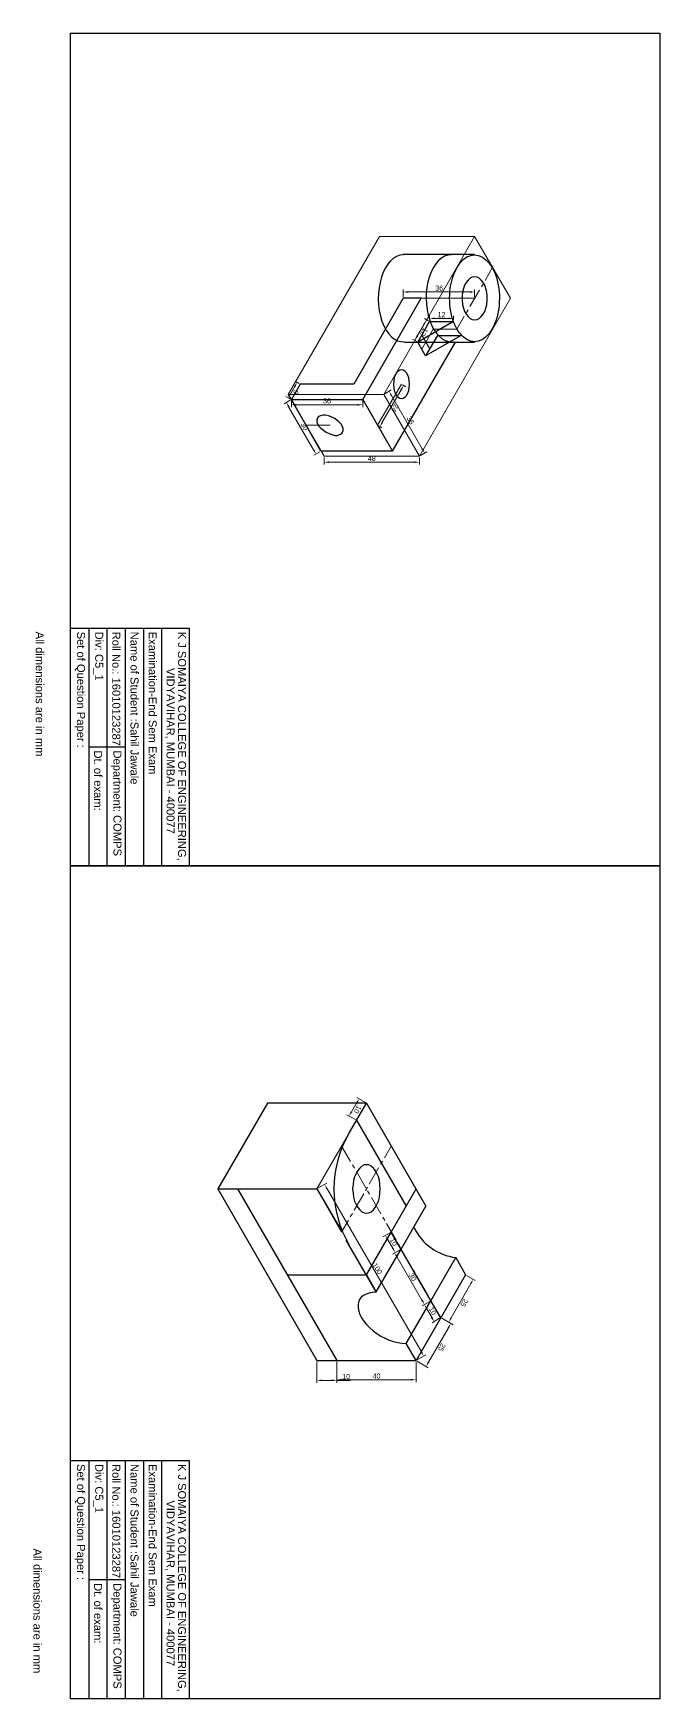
# Model space of a CAD drawing. Header units: millimetres. Extents: x -11.5 to 4.3, y 1.3 to 11.5.
# Drawn here: x 1.16 to 4.26, y 3.23 to 11.47 of the extents above; entities that cross this region are included whole.
import ezdxf

# ---------------------------------------------------------------- set-up
doc = ezdxf.new("R2010")
doc.units = ezdxf.units.MM
for name, color, linetype in [('PDF_Geometry', 7, 'Continuous'), ('PDF_Solid Fills', 7, 'Continuous'), ('PDF_Text', 7, 'Continuous')]:
    doc.layers.add(name, color=color, linetype=linetype)
doc.styles.add('PDF F1', font='arial.ttf')

msp = doc.modelspace()

# ---------------------------------------------------------------- linework, layer by layer
at = {"layer": 'PDF_Geometry', "lineweight": 25}
for points in [[(4.2567, 11.4733), (4.2567, 7.3517), (1.3433, 7.3517), (1.3433, 11.4733)], [(4.2567, 7.3517), (4.2567, 3.23), (1.3433, 3.23), (1.3433, 7.3517)]]:
    msp.add_lwpolyline(points, close=True, dxfattribs=at)
at = {"layer": 'PDF_Geometry', "lineweight": 9}
for points in [[(3.3417, 10.4683), (2.8717, 10.4683), (2.42, 9.685), (2.8917, 9.685), (3.0683, 9.38), (3.5183, 10.1617), (3.3417, 10.4683), (2.8917, 9.685)], [(3.43, 10.315), (3.3933, 10.25)], [(3.385, 10.235), (3.375, 10.2183)], [(2.9883, 10.1683), (2.9883, 10.205)], [(3.3417, 10.1617), (2.9883, 10.1617)], [(3.3183, 10.1933), (3.0133, 10.1933)], [(3.365, 10.2017), (3.3183, 10.1217)], [(3.3417, 10.1683), (3.3417, 10.205)], [(3.29, 10.0733), (3.2533, 10.0083), (3.1367, 10.0083), (3.08, 9.91)], [(3.1133, 10.05), (3.0933, 10.0617)], [(3.1183, 10.0533), (3.1183, 10.075)], [(3.2117, 10.0617), (3.1433, 10.0617)], [(3.2367, 10.0533), (3.2367, 10.075)], [(3.31, 10.105), (3.3, 10.0883)], [(3.0917, 10.0333), (3.0567, 9.975)], [(3.1, 9.945), (3.12, 9.9117), (3.08, 9.98), (3.1183, 10.0467)], [(3.12, 9.9117), (3.1583, 9.9783)], [(3.055, 9.9483), (3.035, 9.96)], [(2.4733, 9.74), (2.4533, 9.7517)], [(2.8617, 9.5333), (2.98, 9.7367)], [(2.985, 9.7333), (3.0017, 9.7233)], [(2.43, 9.6567), (2.4, 9.64)], [(2.43, 9.6633), (2.4083, 9.675)], [(3.0683, 9.38), (2.5967, 9.38), (2.42, 9.685), (2.435, 9.66)], [(2.4317, 9.69), (2.4517, 9.725)], [(2.435, 9.655), (2.435, 9.6233)], [(2.7883, 9.655), (2.7883, 9.6233)], [(2.885, 9.5483), (2.9783, 9.7083)], [(2.8967, 9.6883), (2.9283, 9.7083)], [(2.93, 9.68), (3.0817, 9.4167)], [(2.4217, 9.625), (2.545, 9.4117)], [(2.7633, 9.635), (2.46, 9.635)], [(2.5083, 9.5333), (2.6267, 9.5333)], [(2.8667, 9.53), (2.8833, 9.52)], [(2.5767, 9.4017), (2.5467, 9.385)], [(3.0733, 9.3833), (3.105, 9.4017)], [(2.5967, 9.3733), (2.5967, 9.3383)], [(3.0433, 9.35), (2.6217, 9.35)], [(3.0683, 9.3733), (3.0683, 9.3383)], [(2.8017, 6.1817), (2.7583, 6.205)], [(2.7183, 5.5983), (2.6833, 5.54), (2.5617, 5.7533), (2.8067, 6.1783), (2.9283, 5.965), (2.895, 5.9067)], [(2.7517, 6.0967), (2.71, 6.12)], [(2.7567, 6.1783), (2.7333, 6.135)], [(2.7283, 5.8883), (2.6833, 5.965)], [(2.7467, 5.8567), (2.7383, 5.8717)], [(2.8667, 5.8583), (2.82, 5.7767)], [(2.8867, 5.89), (2.8767, 5.875)], [(2.5667, 5.7567), (2.61, 5.7817)], [(2.8033, 5.7583), (2.7567, 5.84)], [(2.5617, 5.7533), (2.0717, 5.7533), (2.5617, 4.9033), (3.0517, 4.9033)], [(2.0717, 5.7533), (2.1683, 5.7533)], [(2.6117, 5.7533), (3.0783, 4.9467)], [(2.7933, 5.7283), (2.745, 5.6483)], [(2.8117, 5.7617), (2.8017, 5.745)], [(2.8217, 5.7267), (2.8117, 5.7433)], [(2.8783, 5.63), (2.8317, 5.71)], [(2.7367, 5.6317), (2.7267, 5.615)], [(2.8967, 5.5967), (2.8867, 5.6133)], [(2.9233, 5.5367), (2.8883, 5.5167)], [(2.9533, 5.5), (2.905, 5.5817)], [(2.9117, 5.5017), (2.9367, 5.46)], [(2.935, 5.43), (2.9733, 5.4517), (2.9383, 5.4317)], [(2.9717, 5.4683), (2.9617, 5.4833)], [(3.0267, 5.37), (2.98, 5.4517)], [(2.9583, 5.415), (3.08, 5.2033)], [(3.2483, 5.4133), (3.25, 5.4133)], [(3.0467, 5.3383), (3.0367, 5.355)], [(3.1017, 5.2417), (3.055, 5.3217)], [(3.225, 5.115), (3.3233, 5.285)], [(3.3017, 5.325), (3.345, 5.3)], [(3.12, 5.2083), (3.1117, 5.225)], [(3.105, 5.16), (3.13, 5.1183)], [(3.175, 5.115), (3.13, 5.1917)], [(3.1683, 5.1133), (3.1317, 5.09)], [(3.18, 5.1133), (3.235, 5.08)], [(3.18, 5.1133), (3.2233, 5.0867)], [(3.2117, 5.065), (3.1133, 4.895)], [(2.66, 4.9033), (2.5617, 4.9033)], [(2.5617, 4.8967), (2.5617, 4.7933)], [(2.66, 4.8967), (2.66, 4.7933)], [(2.66, 4.8967), (2.66, 4.7967)], [(3.0517, 4.8967), (3.0517, 4.7967)], [(3.0567, 4.9067), (3.1, 4.9317)], [(3.0567, 4.9), (3.1117, 4.8683)], [(2.5867, 4.805), (2.635, 4.805)], [(2.66, 4.805), (2.7283, 4.805)], [(2.6833, 4.8083), (3.0267, 4.8083)]]:
    msp.add_lwpolyline(points, dxfattribs=at)
at = {"layer": 'PDF_Geometry', "lineweight": 30}
for points in [[(3.3417, 10.3783), (2.9883, 10.3783)], [(2.7883, 9.66), (3.0767, 10.1617), (2.9883, 10.1617), (2.7433, 9.7367), (2.4783, 9.7367), (2.435, 9.66)], [(3.1583, 9.9783), (3.0983, 9.8767), (3.06, 9.945), (3.1183, 10.0467)], [(3.1183, 10.0467), (3.2367, 10.0467), (3.06, 9.945)], [(3.1583, 9.9783), (3.275, 9.9783), (3.0983, 9.8767)], [(2.935, 9.405), (3.2467, 9.945)], [(2.995, 9.945), (3.3417, 9.945)], [(2.8067, 6.1783), (3.1, 5.6683)], [(2.7567, 6.0933), (3.0033, 5.6683)], [(2.0717, 5.7533), (2.5617, 4.9033), (3.0517, 4.9033)], [(2.1683, 5.7533), (2.66, 4.9033)], [(3.175, 5.115), (2.9283, 5.54), (3.0517, 5.7533)], [(2.9783, 5.455), (3.1, 5.6683)], [(2.8067, 5.3283), (2.9283, 5.54)], [(2.855, 5.2433), (2.7067, 5.5)], [(2.855, 5.2433), (2.9783, 5.455)], [(3.125, 5.2), (3.2483, 5.4133)], [(2.415, 5.3283), (2.8067, 5.3283), (2.855, 5.2433)]]:
    msp.add_lwpolyline(points, dxfattribs=at)
for points in [[(3.3417, 10.2683), (3.33, 10.2667), (3.32, 10.2617), (3.31, 10.2517), (3.3, 10.24), (3.2917, 10.2267), (3.2867, 10.21), (3.2817, 10.1917), (3.28, 10.1717), (3.28, 10.1517), (3.2817, 10.1317), (3.2867, 10.1133), (3.2917, 10.0967), (3.3, 10.0833), (3.31, 10.0717), (3.32, 10.0617), (3.33, 10.0567), (3.3417, 10.055), (3.3533, 10.0567), (3.3633, 10.0617), (3.3733, 10.0717), (3.3833, 10.0833), (3.3917, 10.0967), (3.3967, 10.1133), (3.4017, 10.1317), (3.4033, 10.1517), (3.4033, 10.1717), (3.4017, 10.1917), (3.3967, 10.21), (3.3917, 10.2267), (3.3833, 10.24), (3.3733, 10.2517), (3.3633, 10.2617), (3.3533, 10.2667)], [(2.98, 9.8083), (2.9717, 9.8067), (2.9633, 9.8017), (2.955, 9.7933), (2.9483, 9.7817), (2.9433, 9.7683), (2.9417, 9.7533), (2.94, 9.7367), (2.9417, 9.72), (2.9433, 9.705), (2.9483, 9.6917), (2.955, 9.68), (2.9633, 9.6717), (2.9717, 9.6667), (2.98, 9.665), (2.9883, 9.6667), (2.9967, 9.6717), (3.005, 9.68), (3.0117, 9.6917), (3.0167, 9.705), (3.0183, 9.72), (3.02, 9.7367), (3.0183, 9.7533), (3.0167, 9.7683), (3.0117, 9.7817), (3.005, 9.7933), (2.9967, 9.8017), (2.9883, 9.8067)], [(2.435, 9.66), (2.7883, 9.66), (2.935, 9.405), (2.5817, 9.405)], [(2.565, 9.57), (2.5617, 9.56), (2.5617, 9.55), (2.565, 9.54), (2.5717, 9.5283), (2.5817, 9.5183), (2.5933, 9.5083), (2.6067, 9.4983), (2.6217, 9.4917), (2.635, 9.4867), (2.65, 9.4833), (2.6633, 9.4833), (2.6733, 9.4867), (2.6833, 9.49), (2.6883, 9.4983), (2.6917, 9.5067), (2.6917, 9.5167), (2.6883, 9.5267), (2.6817, 9.5383), (2.6717, 9.5483), (2.66, 9.5583), (2.6467, 9.5683), (2.6317, 9.575), (2.6183, 9.58), (2.6033, 9.5833), (2.59, 9.5833), (2.58, 9.58), (2.57, 9.5767)], [(2.8067, 5.8733), (2.795, 5.8717), (2.7833, 5.8667), (2.7733, 5.8567), (2.7633, 5.845), (2.755, 5.83), (2.7467, 5.8133), (2.7417, 5.795), (2.74, 5.775), (2.7383, 5.7533), (2.74, 5.7317), (2.7417, 5.7117), (2.7467, 5.6933), (2.755, 5.6767), (2.7633, 5.6617), (2.7733, 5.65), (2.7833, 5.64), (2.795, 5.635), (2.8067, 5.6333), (2.8183, 5.635), (2.83, 5.64), (2.8417, 5.65), (2.85, 5.6617), (2.8583, 5.6767), (2.8667, 5.6933), (2.8717, 5.7117), (2.8733, 5.7317), (2.875, 5.7533), (2.8733, 5.775), (2.8717, 5.795), (2.8667, 5.8133), (2.8583, 5.83), (2.85, 5.845), (2.8417, 5.8567), (2.83, 5.8667), (2.8183, 5.8717)]]:
    msp.add_lwpolyline(points, close=True, dxfattribs=at)
at = {"layer": 'PDF_Geometry', "lineweight": 25}
for points in [[(1.8833, 7.3517), (1.3433, 7.3517), (1.3433, 8.5283), (1.93, 8.5283)], [(1.4333, 8.5283), (1.4333, 7.3517)], [(1.5233, 8.5283), (1.5233, 7.3517)], [(1.6133, 8.5283), (1.6133, 7.3517)], [(1.7033, 8.5283), (1.7033, 7.3517)], [(1.7933, 8.5283), (1.7933, 7.3517)], [(1.93, 8.5283), (1.93, 7.3517)], [(1.6133, 7.94), (1.4333, 7.94)], [(1.8833, 3.23), (1.3433, 3.23), (1.3433, 4.4083), (1.93, 4.4083)], [(1.4333, 4.4083), (1.4333, 3.23)], [(1.5233, 4.4083), (1.5233, 3.23)], [(1.6133, 4.4083), (1.6133, 3.23)], [(1.7033, 4.4083), (1.7033, 3.23)], [(1.7933, 4.4083), (1.7933, 3.23)], [(1.93, 4.4083), (1.93, 3.23)], [(1.6133, 3.8183), (1.4333, 3.8183)]]:
    msp.add_lwpolyline(points, dxfattribs=at)
at = {"layer": 'PDF_Geometry', "lineweight": 30}
for points in [[(2.7233, 5.4733, -0.271816), (2.7233, 6.0333), (2.8067, 6.1783), (2.3167, 6.1783), (2.0717, 5.7533), (2.5617, 5.7533), (2.685, 5.5417)], [(3.0417, 5.5617, 0.251174), (3.2483, 5.4133), (3.2967, 5.3283), (3.0517, 4.9033), (3.0033, 4.9883), (3.125, 5.2)]]:
    msp.add_lwpolyline(points, format="xyb", dxfattribs=at)
at = {"layer": 'PDF_Geometry', "lineweight": 9}
msp.add_lwpolyline([(3.0817, 5.175), (3.12, 5.1967)], close=True, dxfattribs=at)
at = {"layer": 'PDF_Geometry', "lineweight": 30}
for centre, major_axis, ratio, start_param, end_param in [((2.9877, 10.1615), (0.0004, 0.2151), 0.57065, 6.281636, 9.473716), ((3.2244, 10.1616), (-0.0015, 0.215), 0.570666, 6.265883, 9.445114), ((3.341, 10.1618), (0.0002, 0.2149), 0.572964, 6.279775238172252, 12.56296054535184), ((2.9255, 5.115), (-0.1521, 0.0918), 0.573867, 5.4993, 8.680105)]:
    msp.add_ellipse(centre, major_axis=major_axis, ratio=ratio, start_param=start_param, end_param=end_param, dxfattribs=at)
at = {"layer": 'PDF_Solid Fills', "transparency": 33554559}
for points in [[(3.0133, 10.1967), (3.0133, 10.1883), (2.9883, 10.1933)], [(3.3183, 10.1967), (3.3183, 10.1883), (3.3417, 10.1933)], [(3.1433, 10.0667), (3.1433, 10.0583), (3.1183, 10.0617)], [(3.2117, 10.0667), (3.2117, 10.0583), (3.2367, 10.0617)], [(3.0617, 9.9717), (3.0533, 9.9767), (3.045, 9.9533)], [(3.095, 10.0317), (3.0883, 10.035), (3.1033, 10.055)], [(2.455, 9.7217), (2.4483, 9.7267), (2.4633, 9.745)], [(2.9817, 9.7067), (2.975, 9.7117), (2.99, 9.73)], [(2.4267, 9.6267), (2.4183, 9.6233), (2.41, 9.6467)], [(2.435, 9.6883), (2.4283, 9.6917), (2.42, 9.67)], [(2.9333, 9.6817), (2.9267, 9.6783), (2.9183, 9.7017)], [(2.46, 9.6383), (2.46, 9.63), (2.435, 9.635)], [(2.7633, 9.6383), (2.7633, 9.63), (2.7883, 9.635)], [(2.8883, 9.545), (2.8817, 9.55), (2.8733, 9.5267)], [(2.5483, 9.415), (2.5417, 9.41), (2.5567, 9.3917)], [(3.0867, 9.4183), (3.0783, 9.415), (3.095, 9.395)], [(2.6217, 9.355), (2.6217, 9.3467), (2.5967, 9.35)], [(3.0433, 9.355), (3.0433, 9.3467), (3.0683, 9.35)], [(2.7617, 6.175), (2.7533, 6.18), (2.77, 6.1983)], [(2.7367, 6.1333), (2.73, 6.1367), (2.72, 6.1133)], [(2.615, 5.755), (2.6083, 5.7517), (2.6, 5.775)], [(2.915, 5.5033), (2.9083, 5.5), (2.9, 5.5233)], [(2.94, 5.4617), (2.9333, 5.4583), (2.9483, 5.4383)], [(2.9617, 5.4183), (2.955, 5.4133), (2.945, 5.4367)], [(3.3267, 5.2833), (3.32, 5.2867), (3.335, 5.3067)], [(3.085, 5.205), (3.0767, 5.2017), (3.0933, 5.1817)], [(3.1083, 5.1617), (3.1017, 5.1583), (3.0917, 5.1817)], [(3.1333, 5.12), (3.125, 5.115), (3.1417, 5.0967)], [(3.2283, 5.1133), (3.2217, 5.1167), (3.2133, 5.0933)], [(3.215, 5.0633), (3.2083, 5.0683), (3.2233, 5.0867)], [(3.0817, 4.9483), (3.075, 4.945), (3.09, 4.925)], [(3.1167, 4.8933), (3.11, 4.8983), (3.1017, 4.875)], [(2.5867, 4.81), (2.5867, 4.8017), (2.5617, 4.805)], [(2.635, 4.81), (2.635, 4.8017), (2.66, 4.805)], [(2.6833, 4.8133), (2.6833, 4.805), (2.66, 4.8083)], [(3.0267, 4.8133), (3.0267, 4.805), (3.0517, 4.8083)]]:
    msp.add_solid(points, dxfattribs=at)

# ---------------------------------------------------------------- texts
at = {"layer": 'PDF_Text', "char_height": 0.0252, "attachment_point": 4, "style": 'PDF F1'}
for s, insert in [('36', (3.1467, 10.2121)), ('12', (3.1583, 10.0805)), ('36', (2.5917, 9.6538)), ('48', (2.8133, 9.3688)), ('10', (2.6867, 4.8238)), ('40', (2.8367, 4.8271))]:
    msp.add_mtext(s, dxfattribs=dict(at, insert=insert))
at = {"layer": 'PDF_Text', "attachment_point": 4, "style": 'PDF F1'}
for s, insert, char_height, rotation in [('12', (3.1006, 10.0121), 0.02519, 241.58052), ('9', (2.4622, 9.7055), 0.0252, 239.99873), ('24', (2.9573, 9.6355), 0.02519, 241.58108), ('36', (3.014, 9.5744), 0.02519, 300.51471), ('30', (2.4907, 9.5444), 0.02519, 300.51471), ('All dimensions are in mm', (1.1907, 8.5117), 0.039599, 270), ('Set of Question Paper :', (1.3891, 8.5117), 0.039599, 270), ('Div: C5_1', (1.4791, 8.5117), 0.0396, 270), ('Roll No.: 16010123287', (1.569, 8.5117), 0.039599, 270), ('Name of Student :Sahil Jawale', (1.6591, 8.5117), 0.039599, 270), ('Examination-End Sem Exam', (1.7491, 8.5117), 0.039599, 270), ('K J SOMAIYA COLLEGE OF ENGINEERING,', (1.8907, 8.5117), 0.039599, 270), ('VIDYAVIHAR, MUMBAI - 400077', (1.834, 8.3317), 0.039599, 270), ('Dt. of exam:', (1.4791, 7.9234), 0.039599, 270), ('Department: COMPS', (1.569, 7.9234), 0.039599, 270), ('10', (2.7722, 6.1636), 0.02519, 241.58052), ('10', (2.9308, 5.5076), 0.02519, 300.51471), ('100', (2.8458, 5.3842), 0.02519, 300.68904), ('30', (3.0258, 5.3342), 0.02519, 300.51503), ('25', (3.2988, 5.2069), 0.02519, 241.58052), ('10', (3.1241, 5.1659), 0.02519, 300.51471), ('25', (3.1888, 4.9869), 0.02519, 241.58108), ('Set of Question Paper :', (1.3891, 4.3918), 0.039599, 270), ('Div: C5_1', (1.4791, 4.3918), 0.0396, 270), ('Roll No.: 16010123287', (1.569, 4.3918), 0.039599, 270), ('Name of Student :Sahil Jawale', (1.6591, 4.3918), 0.039599, 270), ('Examination-End Sem Exam', (1.7491, 4.3918), 0.039599, 270), ('K J SOMAIYA COLLEGE OF ENGINEERING,', (1.8907, 4.3918), 0.039369, 270), ('VIDYAVIHAR, MUMBAI - 400077', (1.834, 4.2118), 0.039599, 270), ('All dimensions are in mm', (1.1791, 3.9735), 0.039599, 270), ('Dt. of exam:', (1.4791, 3.8018), 0.039599, 270), ('Department: COMPS', (1.569, 3.8018), 0.039599, 270)]:
    msp.add_mtext(s, dxfattribs=dict(at, insert=insert, char_height=char_height, rotation=rotation))

doc.saveas('drawing.dxf')
